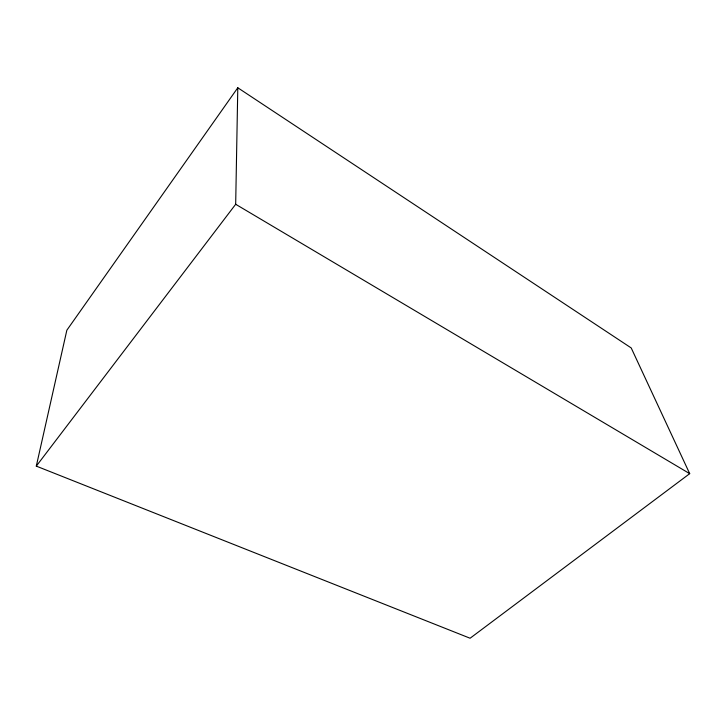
<?xml version="1.0" encoding="UTF-8"?>
<svg xmlns="http://www.w3.org/2000/svg" width="726" height="726" viewBox="0 0 726 726"><rect width="100%" height="100%" fill="white"/><g stroke="black" fill="none" stroke-linecap="round" stroke-linejoin="round"><path stroke-width="1.09" d="M36.3 466.119L235.678 204.269L237.792 87.764L631.212 347.945L689.7 473.661L470.094 638.236L36.3 466.119L66.846 330.221L237.792 87.764M235.678 204.269L689.7 473.661"/></g></svg>
